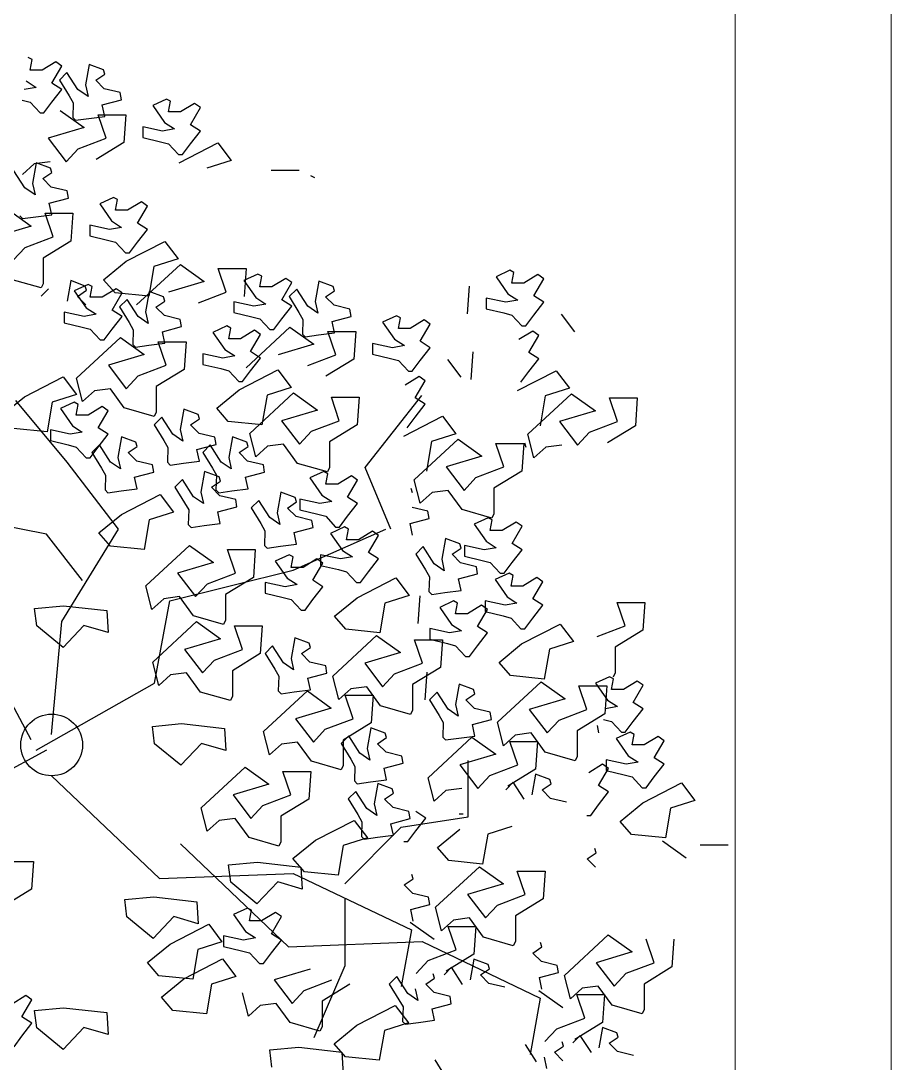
# Model space of a CAD drawing. Header units: metres. Extents: x -1655 to 449, y 40 to 361.
# Drawn here: x 70.083 to 70.739, y 59.564 to 60.35 of the extents above; entities that cross this region are included whole.
import ezdxf

# ---------------------------------------------------------------- set-up
doc = ezdxf.new("R2010")
doc.units = ezdxf.units.M
doc.header["$MEASUREMENT"] = 0
doc.layers.add('Layer5', color=31, linetype='Continuous', lineweight=9)
doc.layers.add('paisajismo', color=7, linetype='Continuous')

# ---------------------------------------------------------------- blocks, each defined once
blk = doc.blocks.new('A$C78ED2221')
at = {"layer": 'paisajismo', "color": 86}
for p, q in [((1.3266, 2.6002), (1.3185, 2.6046)), ((1.3225, 2.5788), (1.3266, 2.6002)), ((1.3748, 2.596), (1.3467, 2.5788)), ((1.3667, 2.5529), (1.3868, 2.5874)), ((1.3868, 2.5874), (1.3748, 2.596)), ((1.4416, 2.5906), (1.4343, 2.5492)), ((1.4706, 2.5798), (1.4416, 2.5906)), ((1.3467, 2.5788), (1.3225, 2.5788)), ((1.397, 2.5744), (1.3818, 2.5592)), ((1.4192, 2.5399), (1.397, 2.5744)), ((1.4552, 2.5588), (1.4732, 2.5711)), ((1.4732, 2.5711), (1.4706, 2.5798)), ((1.3346, 2.5443), (1.3104, 2.54)), ((1.3145, 2.5573), (1.3346, 2.5443)), ((1.3868, 2.54), (1.3667, 2.5529)), ((1.3818, 2.5592), (1.4013, 2.5275)), ((1.4343, 2.5492), (1.4394, 2.5259)), ((1.4723, 2.5417), (1.4552, 2.5588)), ((1.3667, 2.5142), (1.3868, 2.54)), ((1.4013, 2.5275), (1.4095, 2.5131)), ((1.4394, 2.5259), (1.4192, 2.5399)), ((1.5043, 2.534), (1.4723, 2.5417)), ((1.5067, 2.5194), (1.5043, 2.534)), ((1.3065, 2.5185), (1.3225, 2.5142)), ((1.3225, 2.5142), (1.3426, 2.4927)), ((1.3506, 2.4927), (1.3667, 2.5142)), ((1.4095, 2.5131), (1.4085, 2.4837)), ((1.4682, 2.5093), (1.5067, 2.5194)), ((1.4732, 2.4859), (1.4682, 2.5093)), ((1.598, 2.5207), (1.5699, 2.5078)), ((1.5699, 2.5078), (1.5939, 2.4734)), ((1.606, 2.5164), (1.598, 2.5207)), ((1.602, 2.495), (1.606, 2.5164)), ((1.6542, 2.5121), (1.6261, 2.495)), ((1.6461, 2.4691), (1.6662, 2.5036)), ((1.6662, 2.5036), (1.6542, 2.5121)), ((1.3426, 2.4927), (1.3506, 2.4927)), ((1.3834, 2.4976), (1.4315, 2.4631)), ((1.4085, 2.4837), (1.4142, 2.478)), ((1.4142, 2.478), (1.4408, 2.4819)), ((1.4408, 2.4819), (1.4732, 2.4859)), ((1.4596, 2.489), (1.5159, 2.489)), ((1.4758, 2.4416), (1.4596, 2.489)), ((1.5159, 2.489), (1.5119, 2.433)), ((1.6261, 2.495), (1.602, 2.495)), ((1.4315, 2.4631), (1.3592, 2.4416)), ((1.5899, 2.4561), (1.5498, 2.4648)), ((1.5498, 2.4648), (1.5498, 2.4433)), ((1.614, 2.4605), (1.5899, 2.4561)), ((1.5939, 2.4734), (1.614, 2.4605)), ((1.6662, 2.4561), (1.6461, 2.4691)), ((1.5498, 2.4433), (1.5859, 2.4347)), ((1.6461, 2.4304), (1.6662, 2.4561)), ((1.5119, 2.433), (1.4557, 2.3986)), ((1.5859, 2.4347), (1.602, 2.4304)), ((1.602, 2.4304), (1.6221, 2.4088)), ((1.6234, 2.3921), (1.7013, 2.4323)), ((1.6301, 2.4088), (1.6461, 2.4304)), ((1.7013, 2.4323), (1.7281, 2.3969)), ((1.6221, 2.4088), (1.6301, 2.4088)), ((1.7281, 2.3969), (1.6793, 2.3814)), ((1.3123, 2.3415), (1.2901, 2.376)), ((1.3347, 2.3921), (1.3274, 2.3508)), ((1.3637, 2.3814), (1.3347, 2.3921)), ((1.3663, 2.3727), (1.3637, 2.3814)), ((1.809, 2.3772), (1.8652, 2.3772)), ((1.3483, 2.3604), (1.3663, 2.3727)), ((1.3654, 2.3433), (1.3483, 2.3604)), ((1.8969, 2.3619), (1.8889, 2.3662)), ((1.3325, 2.3274), (1.3123, 2.3415)), ((1.3274, 2.3508), (1.3325, 2.3274)), ((1.3974, 2.3356), (1.3654, 2.3433)), ((1.3998, 2.321), (1.3974, 2.3356)), ((1.3612, 2.3108), (1.3998, 2.321)), ((1.4911, 2.3223), (1.463, 2.3094)), ((1.4991, 2.318), (1.4911, 2.3223)), ((1.4951, 2.2965), (1.4991, 2.318)), ((1.5473, 2.3137), (1.5192, 2.2965)), ((1.5593, 2.3051), (1.5473, 2.3137)), ((1.2765, 2.2991), (1.3246, 2.2647)), ((1.3663, 2.2875), (1.3612, 2.3108)), ((1.463, 2.3094), (1.487, 2.275)), ((1.5192, 2.2965), (1.4951, 2.2965)), ((1.5392, 2.2706), (1.5593, 2.3051)), ((1.3016, 2.2852), (1.3073, 2.2796)), ((1.3073, 2.2796), (1.3339, 2.2835)), ((1.3339, 2.2835), (1.3663, 2.2875)), ((1.3689, 2.2431), (1.3527, 2.2905)), ((1.3527, 2.2905), (1.409, 2.2905)), ((1.409, 2.2905), (1.405, 2.2345)), ((1.487, 2.275), (1.5071, 2.262)), ((1.5593, 2.2577), (1.5392, 2.2706)), ((1.3246, 2.2647), (1.2523, 2.2431)), ((1.4429, 2.2664), (1.4429, 2.2449)), ((1.483, 2.2577), (1.4429, 2.2664)), ((1.5071, 2.262), (1.483, 2.2577)), ((1.5392, 2.2319), (1.5593, 2.2577)), ((1.405, 2.2345), (1.3488, 2.2002)), ((1.4429, 2.2449), (1.479, 2.2363)), ((1.479, 2.2363), (1.4951, 2.2319)), ((1.4951, 2.2319), (1.5152, 2.2104)), ((1.5165, 2.1936), (1.5944, 2.2338)), ((1.5232, 2.2104), (1.5392, 2.2319)), ((1.5944, 2.2338), (1.6212, 2.1984)), ((1.5152, 2.2104), (1.5232, 2.2104)), ((1.4709, 2.1566), (1.5165, 2.1936)), ((1.5374, 2.1056), (1.6258, 2.1874)), ((1.6212, 2.1984), (1.5724, 2.1829)), ((1.6258, 2.1874), (1.6739, 2.1529)), ((1.5724, 2.1829), (1.5621, 2.123)), ((1.7182, 2.1314), (1.7021, 2.1788)), ((1.7021, 2.1788), (1.7583, 2.1788)), ((1.782, 2.1678), (1.7538, 2.1548)), ((1.7583, 2.1788), (1.7543, 2.1228)), ((1.79, 2.1634), (1.782, 2.1678)), ((2.2905, 2.1755), (2.2624, 2.1626)), ((2.2985, 2.1712), (2.2905, 2.1755)), ((2.2945, 2.1497), (2.2985, 2.1712)), ((2.3468, 2.1669), (2.3186, 2.1497)), ((2.3587, 2.1583), (2.3468, 2.1669)), ((1.4046, 2.1546), (1.3973, 2.1133)), ((1.4336, 2.1438), (1.4046, 2.1546)), ((1.4398, 2.147), (1.4116, 2.1341)), ((1.4362, 2.1351), (1.4336, 2.1438)), ((1.4478, 2.1427), (1.4398, 2.147)), ((1.494, 2.1299), (1.4709, 2.1566)), ((1.6739, 2.1529), (1.6017, 2.1314)), ((1.7538, 2.1548), (1.7779, 2.1205)), ((1.7859, 2.142), (1.79, 2.1634)), ((1.8382, 2.1592), (1.8101, 2.142)), ((1.8301, 2.1161), (1.8502, 2.1506)), ((1.8502, 2.1506), (1.8382, 2.1592)), ((1.905, 2.1538), (1.8977, 2.1124)), ((1.9341, 2.143), (1.905, 2.1538)), ((2.2084, 2.1438), (2.2044, 2.0878)), ((2.2624, 2.1626), (2.2865, 2.1282)), ((2.3186, 2.1497), (2.2945, 2.1497)), ((2.3386, 2.1239), (2.3587, 2.1583)), ((1.4116, 2.1341), (1.4357, 2.0997)), ((1.4182, 2.1228), (1.4362, 2.1351)), ((1.4353, 2.1057), (1.4182, 2.1228)), ((1.4437, 2.1213), (1.4478, 2.1427)), ((1.4879, 2.0954), (1.508, 2.1299)), ((1.5621, 2.123), (1.494, 2.1299)), ((1.508, 2.1299), (1.496, 2.1384)), ((1.5628, 2.133), (1.5555, 2.0917)), ((1.5919, 2.1223), (1.5628, 2.133)), ((1.662, 2.1099), (1.7182, 2.1314)), ((1.8101, 2.142), (1.7859, 2.142)), ((1.8604, 2.1376), (1.8452, 2.1224)), ((1.8827, 2.1031), (1.8604, 2.1376)), ((1.9186, 2.122), (1.9367, 2.1343)), ((1.9367, 2.1343), (1.9341, 2.143)), ((2.2865, 2.1282), (2.3066, 2.1153)), ((2.3587, 2.1109), (2.3386, 2.1239)), ((1.4679, 2.1213), (1.4437, 2.1213)), ((1.5182, 2.1169), (1.503, 2.1016)), ((1.5405, 2.0823), (1.5182, 2.1169)), ((1.5764, 2.1013), (1.5945, 2.1135)), ((1.5945, 2.1135), (1.5919, 2.1223)), ((1.7738, 2.1032), (1.7337, 2.1119)), ((1.7337, 2.1119), (1.7337, 2.0903)), ((1.798, 2.1075), (1.7738, 2.1032)), ((1.7779, 2.1205), (1.798, 2.1075)), ((1.8502, 2.1032), (1.8301, 2.1161)), ((1.8301, 2.0774), (1.8502, 2.1032)), ((1.8452, 2.1224), (1.8647, 2.0907)), ((1.9028, 2.0891), (1.8827, 2.1031)), ((1.8977, 2.1124), (1.9028, 2.0891)), ((1.9357, 2.1049), (1.9186, 2.122)), ((1.9678, 2.0972), (1.9357, 2.1049)), ((2.2423, 2.1196), (2.2423, 2.0981)), ((2.2824, 2.1109), (2.2423, 2.1196)), ((2.3066, 2.1153), (2.2824, 2.1109)), ((2.3386, 2.0851), (2.3587, 2.1109)), ((1.4316, 2.0824), (1.3915, 2.0911)), ((1.3915, 2.0911), (1.3915, 2.0696)), ((1.4558, 2.0868), (1.4316, 2.0824)), ((1.4357, 2.0997), (1.4558, 2.0868)), ((1.508, 2.0824), (1.4879, 2.0954)), ((1.4879, 2.0567), (1.508, 2.0824)), ((1.503, 2.1016), (1.5225, 2.07)), ((1.5606, 2.0683), (1.5405, 2.0823)), ((1.5555, 2.0917), (1.5606, 2.0683)), ((1.5935, 2.0842), (1.5764, 2.1013)), ((1.6256, 2.0764), (1.5935, 2.0842)), ((1.7337, 2.0903), (1.7699, 2.0817)), ((1.7699, 2.0817), (1.7859, 2.0774)), ((1.8647, 2.0907), (1.873, 2.0763)), ((1.9316, 2.0725), (1.9702, 2.0826)), ((1.9702, 2.0826), (1.9678, 2.0972)), ((2.0614, 2.0839), (2.0333, 2.071)), ((2.0694, 2.0796), (2.0614, 2.0839)), ((2.2423, 2.0981), (2.2784, 2.0895)), ((2.2784, 2.0895), (2.2945, 2.0851)), ((2.2945, 2.0851), (2.3146, 2.0636)), ((2.3226, 2.0636), (2.3386, 2.0851)), ((2.3938, 2.087), (2.4206, 2.0516)), ((1.5894, 2.0517), (1.628, 2.0619)), ((1.628, 2.0619), (1.6256, 2.0764)), ((1.7192, 2.0632), (1.6911, 2.0503)), ((1.7272, 2.0589), (1.7192, 2.0632)), ((1.7584, 1.979), (1.8468, 2.0608)), ((1.7859, 2.0774), (1.806, 2.0559)), ((1.814, 2.0559), (1.8301, 2.0774)), ((1.8468, 2.0608), (1.8949, 2.0263)), ((1.873, 2.0763), (1.872, 2.0469)), ((1.9366, 2.0491), (1.9316, 2.0725)), ((2.0333, 2.071), (2.0574, 2.0366)), ((2.0654, 2.0581), (2.0694, 2.0796)), ((2.1177, 2.0753), (2.0895, 2.0581)), ((2.1096, 2.0323), (2.1296, 2.0667)), ((2.1296, 2.0667), (2.1177, 2.0753)), ((2.3146, 2.0636), (2.3226, 2.0636)), ((1.5944, 2.0284), (1.5894, 2.0517)), ((1.6911, 2.0503), (1.7152, 2.0159)), ((1.7232, 2.0374), (1.7272, 2.0589)), ((1.7755, 2.0546), (1.7473, 2.0374)), ((1.7674, 2.0115), (1.7874, 2.046)), ((1.7874, 2.046), (1.7755, 2.0546)), ((1.806, 2.0559), (1.814, 2.0559)), ((1.872, 2.0469), (1.8776, 2.0412)), ((1.8776, 2.0412), (1.9042, 2.0451)), ((1.9042, 2.0451), (1.9366, 2.0491)), ((1.9231, 2.0522), (1.9793, 2.0522)), ((1.9392, 2.0048), (1.9231, 2.0522)), ((1.9793, 2.0522), (1.9753, 1.9962)), ((2.0895, 2.0581), (2.0654, 2.0581)), ((2.3364, 2.0529), (2.3083, 2.0357)), ((2.3283, 2.0098), (2.3484, 2.0443)), ((2.3484, 2.0443), (2.3364, 2.0529)), ((1.562, 2.0244), (1.5944, 2.0284)), ((1.5809, 2.0314), (1.6371, 2.0314)), ((1.597, 1.984), (1.5809, 2.0314)), ((1.6371, 2.0314), (1.6331, 1.9754)), ((1.7473, 2.0374), (1.7232, 2.0374)), ((1.8949, 2.0263), (1.8227, 2.0048)), ((2.0533, 2.0193), (2.0132, 2.028)), ((2.0132, 2.028), (2.0132, 2.0065)), ((2.0775, 2.0237), (2.0533, 2.0193)), ((2.0574, 2.0366), (2.0775, 2.0237)), ((2.1296, 2.0193), (2.1096, 2.0323)), ((2.1096, 1.9935), (2.1296, 2.0193)), ((1.7111, 1.9986), (1.671, 2.0073)), ((1.671, 2.0073), (1.671, 1.9858)), ((1.7353, 2.0029), (1.7111, 1.9986)), ((1.7152, 2.0159), (1.7353, 2.0029)), ((1.7874, 1.9986), (1.7674, 2.0115)), ((1.7674, 1.9728), (1.7874, 1.9986)), ((1.883, 1.9833), (1.9392, 2.0048)), ((2.0132, 2.0065), (2.0493, 1.9979)), ((2.0493, 1.9979), (2.0654, 1.9935)), ((2.2155, 2.0112), (2.2116, 1.9552)), ((2.3484, 1.9969), (2.3283, 2.0098)), ((2.3283, 1.9711), (2.3484, 1.9969)), ((1.5408, 1.9626), (1.597, 1.984)), ((1.671, 1.9858), (1.7071, 1.9772)), ((1.7071, 1.9772), (1.7232, 1.9728)), ((1.9753, 1.9962), (1.9191, 1.9618)), ((2.0654, 1.9935), (2.0855, 1.972)), ((2.0935, 1.972), (2.1096, 1.9935)), ((2.1647, 1.9954), (2.1915, 1.96)), ((1.3115, 1.9205), (1.3894, 1.9607)), ((1.6331, 1.9754), (1.5769, 1.9411)), ((1.7232, 1.9728), (1.7433, 1.9513)), ((1.7446, 1.9345), (1.8225, 1.9747)), ((1.7513, 1.9513), (1.7674, 1.9728)), ((1.8225, 1.9747), (1.8494, 1.9393)), ((2.1073, 1.9613), (2.0792, 1.9441)), ((2.0855, 1.972), (2.0935, 1.972)), ((2.1193, 1.9527), (2.1073, 1.9613)), ((2.3056, 1.9328), (2.3835, 1.973)), ((2.3122, 1.9496), (2.3283, 1.9711)), ((2.3835, 1.973), (2.4103, 1.9376)), ((1.5769, 1.9411), (1.5769, 1.8894)), ((1.6991, 1.8975), (1.7446, 1.9345)), ((1.7433, 1.9513), (1.7513, 1.9513)), ((1.8494, 1.9393), (1.8005, 1.9238)), ((2.0992, 1.9183), (2.1193, 1.9527)), ((1.2659, 1.8835), (1.3115, 1.9205)), ((1.3972, 1.7885), (1.2935, 1.9129)), ((1.7655, 1.8465), (1.8539, 1.9283)), ((1.8539, 1.9283), (1.9021, 1.8938)), ((1.9302, 1.9197), (1.9864, 1.9197)), ((1.9463, 1.8722), (1.9302, 1.9197)), ((1.9864, 1.9197), (1.9825, 1.8637)), ((1.9987, 1.7781), (2.1127, 1.9232)), ((2.1193, 1.9053), (2.0992, 1.9183)), ((2.4149, 1.9266), (2.463, 1.8921)), ((2.4911, 1.918), (2.5473, 1.918)), ((2.5072, 1.8706), (2.4911, 1.918)), ((2.5473, 1.918), (2.5434, 1.862)), ((1.3674, 1.9099), (1.3571, 1.8499)), ((1.3837, 1.8966), (1.4078, 1.8622)), ((1.4158, 1.8837), (1.4198, 1.9051)), ((1.4681, 1.9009), (1.4399, 1.8837)), ((1.4599, 1.8578), (1.48, 1.8923)), ((1.48, 1.8923), (1.4681, 1.9009)), ((1.5728, 1.8808), (1.5126, 1.898)), ((1.6327, 1.8955), (1.6254, 1.8542)), ((1.6617, 1.8847), (1.6327, 1.8955)), ((1.9021, 1.8938), (1.8298, 1.8722)), ((2.0992, 1.8795), (2.1193, 1.9053)), ((2.463, 1.8921), (2.3907, 1.8706)), ((1.4399, 1.8837), (1.4158, 1.8837)), ((1.5769, 1.8894), (1.5728, 1.8808)), ((1.5881, 1.8793), (1.5729, 1.8641)), ((1.6103, 1.8448), (1.5881, 1.8793)), ((1.6463, 1.8637), (1.6643, 1.876)), ((1.6643, 1.876), (1.6617, 1.8847)), ((1.8298, 1.8722), (1.8659, 1.8249)), ((1.8901, 1.8508), (1.9463, 1.8722)), ((2.0765, 1.8412), (2.1544, 1.8814)), ((2.0831, 1.858), (2.0992, 1.8795)), ((2.1544, 1.8814), (2.1812, 1.846)), ((2.451, 1.8491), (2.5072, 1.8706)), ((1.3571, 1.8499), (1.289, 1.8568)), ((1.4037, 1.8449), (1.3636, 1.8536)), ((1.3636, 1.8536), (1.3636, 1.832)), ((1.4078, 1.8622), (1.4279, 1.8492)), ((1.48, 1.8449), (1.4599, 1.8578)), ((1.5729, 1.8641), (1.5924, 1.8324)), ((1.6254, 1.8542), (1.6305, 1.8308)), ((1.6634, 1.8466), (1.6463, 1.8637)), ((1.8659, 1.8249), (1.8901, 1.8508)), ((1.9825, 1.8637), (1.9262, 1.8293)), ((2.5434, 1.862), (2.4871, 1.8276)), ((1.3636, 1.832), (1.3997, 1.8235)), ((1.4279, 1.8492), (1.4037, 1.8449)), ((1.4599, 1.8191), (1.48, 1.8449)), ((1.5069, 1.8396), (1.4997, 1.7983)), ((1.536, 1.8289), (1.5069, 1.8396)), ((1.5386, 1.8201), (1.536, 1.8289)), ((1.5924, 1.8324), (1.6006, 1.818)), ((1.6305, 1.8308), (1.6103, 1.8448)), ((1.7305, 1.8396), (1.7232, 1.7983)), ((1.7776, 1.7991), (1.7655, 1.8465)), ((1.9262, 1.8293), (1.9262, 1.7776)), ((2.1858, 1.835), (2.2339, 1.8005)), ((2.4269, 1.8232), (2.451, 1.8491)), ((1.3997, 1.8235), (1.4158, 1.8191)), ((1.4158, 1.8191), (1.4359, 1.7976)), ((1.4439, 1.7976), (1.4599, 1.8191)), ((1.4624, 1.8234), (1.4471, 1.8082)), ((1.4471, 1.8082), (1.4666, 1.7766)), ((1.4846, 1.7889), (1.4624, 1.8234)), ((1.5206, 1.8078), (1.5386, 1.8201)), ((1.5376, 1.7907), (1.5206, 1.8078)), ((1.6006, 1.818), (1.5996, 1.7886)), ((1.6592, 1.8142), (1.6978, 1.8243)), ((1.6643, 1.7908), (1.6592, 1.8142)), ((1.6707, 1.8082), (1.6902, 1.7766)), ((1.7081, 1.7889), (1.6859, 1.8234)), ((1.7612, 1.7907), (1.7441, 1.8078)), ((1.8017, 1.8207), (1.7776, 1.7991)), ((1.8338, 1.8249), (1.8017, 1.8207)), ((1.862, 1.7862), (1.8338, 1.8249)), ((2.2782, 1.779), (2.262, 1.8264)), ((2.262, 1.8264), (2.3183, 1.8264)), ((2.3183, 1.8264), (2.3143, 1.7704)), ((1.5009, 1.6538), (1.3972, 1.7885)), ((1.4359, 1.7976), (1.4439, 1.7976)), ((1.5047, 1.7749), (1.4846, 1.7889)), ((1.4997, 1.7983), (1.5047, 1.7749)), ((1.5697, 1.783), (1.5376, 1.7907)), ((1.5996, 1.7886), (1.6053, 1.7829)), ((1.6053, 1.7829), (1.6319, 1.7868)), ((1.6319, 1.7868), (1.6643, 1.7908)), ((1.7283, 1.7749), (1.7081, 1.7889)), ((1.7232, 1.7983), (1.7283, 1.7749)), ((1.7932, 1.783), (1.7612, 1.7907)), ((2.2339, 1.8005), (2.1616, 1.779)), ((1.4666, 1.7766), (1.4749, 1.7621)), ((1.5721, 1.7685), (1.5697, 1.783)), ((1.6746, 1.7697), (1.6673, 1.7284)), ((1.7037, 1.759), (1.6746, 1.7697)), ((1.6902, 1.7766), (1.6984, 1.7621)), ((1.7571, 1.7583), (1.7956, 1.7685)), ((1.7956, 1.7685), (1.7932, 1.783)), ((1.9222, 1.769), (1.862, 1.7862)), ((1.9149, 1.7698), (1.8867, 1.7568)), ((1.9229, 1.7654), (1.9149, 1.7698)), ((1.9188, 1.744), (1.9229, 1.7654)), ((1.9262, 1.7776), (1.9222, 1.769)), ((2.0505, 1.6538), (1.9987, 1.7781)), ((2.2219, 1.7575), (2.2782, 1.779)), ((2.3143, 1.7704), (2.2581, 1.736)), ((1.4749, 1.7621), (1.4739, 1.7327)), ((1.5385, 1.7349), (1.5335, 1.7583)), ((1.63, 1.7535), (1.6148, 1.7383)), ((1.6522, 1.719), (1.63, 1.7535)), ((1.6882, 1.738), (1.7063, 1.7502)), ((1.6984, 1.7621), (1.6974, 1.7327)), ((1.7063, 1.7502), (1.7037, 1.759)), ((1.7621, 1.7349), (1.7571, 1.7583)), ((1.8867, 1.7568), (1.9108, 1.7224)), ((1.9711, 1.7612), (1.943, 1.744)), ((1.963, 1.7181), (1.9831, 1.7526)), ((1.9831, 1.7526), (1.9711, 1.7612)), ((2.1978, 1.7317), (2.2219, 1.7575)), ((1.4739, 1.7327), (1.4795, 1.727)), ((1.4795, 1.727), (1.5061, 1.7309)), ((1.5061, 1.7309), (1.5385, 1.7349)), ((1.6148, 1.7383), (1.6343, 1.7067)), ((1.6673, 1.7284), (1.6724, 1.705)), ((1.7053, 1.7209), (1.6882, 1.738)), ((1.6974, 1.7327), (1.7031, 1.727)), ((1.7031, 1.727), (1.7297, 1.7309)), ((1.7297, 1.7309), (1.7621, 1.7349)), ((1.8283, 1.7278), (1.821, 1.6865)), ((1.8574, 1.7171), (1.8283, 1.7278)), ((1.943, 1.744), (1.9188, 1.744)), ((2.2581, 1.736), (2.2581, 1.6843)), ((1.5071, 1.683), (1.585, 1.7232)), ((1.585, 1.7232), (1.6118, 1.6878)), ((1.6343, 1.7067), (1.6426, 1.6923)), ((1.7373, 1.7131), (1.7053, 1.7209)), ((1.7397, 1.6986), (1.7373, 1.7131)), ((1.7837, 1.7116), (1.7685, 1.6964)), ((1.806, 1.6771), (1.7837, 1.7116)), ((1.8419, 1.696), (1.86, 1.7083)), ((1.9067, 1.7052), (1.8666, 1.7139)), ((1.8666, 1.7139), (1.8666, 1.6923)), ((1.9309, 1.7095), (1.9067, 1.7052)), ((1.9108, 1.7224), (1.9309, 1.7095)), ((1.9831, 1.7052), (1.963, 1.7181)), ((1.963, 1.6794), (1.9831, 1.7052)), ((1.4615, 1.646), (1.5071, 1.683)), ((1.6118, 1.6878), (1.563, 1.6723)), ((1.6426, 1.6923), (1.6415, 1.6628)), ((1.7012, 1.6884), (1.7397, 1.6986)), ((1.7062, 1.6651), (1.7012, 1.6884)), ((1.7685, 1.6964), (1.788, 1.6648)), ((1.821, 1.6865), (1.8261, 1.6631)), ((1.859, 1.679), (1.8419, 1.696)), ((1.8666, 1.6923), (1.9028, 1.6837)), ((1.9028, 1.6837), (1.9188, 1.6794)), ((2.254, 1.6757), (2.1938, 1.6929)), ((2.2581, 1.6843), (2.254, 1.6757)), ((1.3557, 1.6434), (1.2002, 1.6745)), ((1.563, 1.6723), (1.5527, 1.6124)), ((1.6415, 1.6628), (1.6472, 1.6572)), ((1.6472, 1.6572), (1.6738, 1.661)), ((1.6738, 1.661), (1.7062, 1.6651)), ((1.788, 1.6648), (1.7963, 1.6504)), ((1.8261, 1.6631), (1.806, 1.6771)), ((1.8911, 1.6712), (1.859, 1.679)), ((1.8935, 1.6567), (1.8911, 1.6712)), ((1.9188, 1.6794), (1.9389, 1.6578)), ((1.9469, 1.6578), (1.963, 1.6794)), ((2.2467, 1.6765), (2.2186, 1.6635)), ((2.2186, 1.6635), (2.2426, 1.6292)), ((2.2547, 1.6721), (2.2467, 1.6765)), ((2.2506, 1.6507), (2.2547, 1.6721)), ((2.3029, 1.6679), (2.2748, 1.6507)), ((2.3149, 1.6593), (2.3029, 1.6679)), ((1.4283, 1.5501), (1.3557, 1.6434)), ((1.3869, 1.4672), (1.5009, 1.6538)), ((1.4846, 1.6193), (1.4615, 1.646)), ((1.7963, 1.6504), (1.7952, 1.6209)), ((1.8549, 1.6465), (1.8935, 1.6567)), ((1.8599, 1.6231), (1.8549, 1.6465)), ((1.9568, 1.658), (1.9287, 1.645)), ((1.9287, 1.645), (1.9527, 1.6107)), ((1.9389, 1.6578), (1.9469, 1.6578)), ((1.9648, 1.6536), (1.9568, 1.658)), ((1.9607, 1.6322), (1.9648, 1.6536)), ((2.013, 1.6494), (1.9849, 1.6322)), ((2.0049, 1.6063), (2.025, 1.6408)), ((2.025, 1.6408), (2.013, 1.6494)), ((2.2748, 1.6507), (2.2506, 1.6507)), ((2.2948, 1.6248), (2.3149, 1.6593)), ((1.5527, 1.6124), (1.4846, 1.6193)), ((1.7952, 1.6209), (1.8009, 1.6152)), ((1.8009, 1.6152), (1.8275, 1.6191)), ((1.8275, 1.6191), (1.8599, 1.6231)), ((1.9849, 1.6322), (1.9607, 1.6322)), ((2.1156, 1.6183), (2.1003, 1.6031)), ((2.1378, 1.5838), (2.1156, 1.6183)), ((2.1602, 1.6345), (2.1529, 1.5932)), ((2.1892, 1.6238), (2.1602, 1.6345)), ((2.1918, 1.615), (2.1892, 1.6238)), ((2.1985, 1.6206), (2.1985, 1.599)), ((2.2386, 1.6119), (2.1985, 1.6206)), ((2.2426, 1.6292), (2.2627, 1.6162)), ((2.3149, 1.6119), (2.2948, 1.6248)), ((1.7206, 1.6122), (1.7768, 1.6122)), ((1.7367, 1.5648), (1.7206, 1.6122)), ((1.7768, 1.6122), (1.7729, 1.5562)), ((1.845, 1.6021), (1.8169, 1.5891)), ((1.853, 1.5977), (1.845, 1.6021)), ((1.849, 1.5763), (1.853, 1.5977)), ((1.9487, 1.5934), (1.9086, 1.6021)), ((1.9086, 1.6021), (1.9086, 1.5805)), ((1.9728, 1.5977), (1.9487, 1.5934)), ((1.9527, 1.6107), (1.9728, 1.5977)), ((2.025, 1.5934), (2.0049, 1.6063)), ((2.1003, 1.6031), (2.1198, 1.5715)), ((2.1738, 1.6028), (2.1918, 1.615)), ((2.1908, 1.5857), (2.1738, 1.6028)), ((2.1985, 1.599), (2.2346, 1.5904)), ((2.2627, 1.6162), (2.2386, 1.6119)), ((2.2948, 1.5861), (2.3149, 1.6119)), ((1.8169, 1.5891), (1.8409, 1.5548)), ((1.8731, 1.5763), (1.849, 1.5763)), ((1.9012, 1.5935), (1.8731, 1.5763)), ((1.8931, 1.5504), (1.9132, 1.5849)), ((1.9132, 1.5849), (1.9012, 1.5935)), ((1.9086, 1.5805), (1.9447, 1.5719)), ((2.0049, 1.5676), (2.025, 1.5934)), ((2.1579, 1.5698), (2.1378, 1.5838)), ((2.1529, 1.5932), (2.1579, 1.5698)), ((2.2229, 1.5779), (2.1908, 1.5857)), ((2.2253, 1.5634), (2.2229, 1.5779)), ((2.2346, 1.5904), (2.2506, 1.5861)), ((2.2506, 1.5861), (2.2707, 1.5646)), ((2.2788, 1.5646), (2.2948, 1.5861)), ((1.6805, 1.5434), (1.7367, 1.5648)), ((1.7729, 1.5562), (1.7166, 1.5219)), ((1.9447, 1.5719), (1.9607, 1.5676)), ((1.9607, 1.5676), (1.9808, 1.5461)), ((1.9822, 1.5153), (2.0601, 1.5555)), ((1.9889, 1.5461), (2.0049, 1.5676)), ((2.0601, 1.5555), (2.0869, 1.5201)), ((2.1198, 1.5715), (2.1281, 1.5571)), ((2.1281, 1.5571), (2.1271, 1.5276)), ((2.1867, 1.5532), (2.2253, 1.5634)), ((2.2886, 1.5647), (2.2605, 1.5518)), ((2.2707, 1.5646), (2.2788, 1.5646)), ((2.2966, 1.5604), (2.2886, 1.5647)), ((2.2926, 1.5389), (2.2966, 1.5604)), ((2.3448, 1.5561), (2.3167, 1.5389)), ((2.3568, 1.5475), (2.3448, 1.5561)), ((1.8369, 1.5375), (1.7968, 1.5462)), ((1.7968, 1.5462), (1.7968, 1.5246)), ((1.861, 1.5418), (1.8369, 1.5375)), ((1.8409, 1.5548), (1.861, 1.5418)), ((1.9132, 1.5375), (1.8931, 1.5504)), ((1.8931, 1.5117), (1.9132, 1.5375)), ((1.9808, 1.5461), (1.9889, 1.5461)), ((2.1918, 1.5299), (2.1867, 1.5532)), ((2.2605, 1.5518), (2.2845, 1.5174)), ((2.3167, 1.5389), (2.2926, 1.5389)), ((2.3367, 1.513), (2.3568, 1.5475)), ((1.7166, 1.5219), (1.7166, 1.4702)), ((1.7968, 1.5246), (1.8329, 1.516)), ((1.8329, 1.516), (1.849, 1.5117)), ((1.9366, 1.4783), (1.9822, 1.5153)), ((2.0869, 1.5201), (2.0381, 1.5046)), ((2.1087, 1.519), (2.1047, 1.463)), ((2.1271, 1.5276), (2.1327, 1.522)), ((2.1327, 1.522), (2.1593, 1.5258)), ((2.1593, 1.5258), (2.1918, 1.5299)), ((2.2845, 1.5174), (2.3046, 1.5044)), ((1.849, 1.5117), (1.869, 1.4902)), ((1.8771, 1.4902), (1.8931, 1.5117)), ((2.0381, 1.5046), (2.0278, 1.4447)), ((2.1768, 1.5088), (2.1487, 1.4959)), ((2.1487, 1.4959), (2.1728, 1.4615)), ((2.1848, 1.5045), (2.1768, 1.5088)), ((2.1808, 1.483), (2.1848, 1.5045)), ((2.233, 1.5002), (2.2049, 1.483)), ((2.245, 1.4916), (2.233, 1.5002)), ((2.2404, 1.5088), (2.2404, 1.4873)), ((2.2805, 1.5001), (2.2404, 1.5088)), ((2.3046, 1.5044), (2.2805, 1.5001)), ((2.3568, 1.5001), (2.3367, 1.513)), ((2.3367, 1.4743), (2.3568, 1.5001)), ((2.5064, 1.5058), (2.5626, 1.5058)), ((2.5225, 1.4584), (2.5064, 1.5058)), ((2.5626, 1.5058), (2.5587, 1.4498)), ((1.7126, 1.4616), (1.6524, 1.4788)), ((1.869, 1.4902), (1.8771, 1.4902)), ((1.9597, 1.4516), (1.9366, 1.4783)), ((2.2049, 1.483), (2.1808, 1.483)), ((2.2249, 1.4571), (2.245, 1.4916)), ((2.2404, 1.4873), (2.2765, 1.4787)), ((2.2765, 1.4787), (2.2926, 1.4743)), ((2.2926, 1.4743), (2.3127, 1.4528)), ((2.3207, 1.4528), (2.3367, 1.4743)), ((1.3661, 1.2392), (1.3869, 1.4672)), ((1.5699, 1.3853), (1.6583, 1.4671)), ((1.6583, 1.4671), (1.7064, 1.4327)), ((1.7166, 1.4702), (1.7126, 1.4616)), ((1.7346, 1.4585), (1.7908, 1.4585)), ((1.7507, 1.4111), (1.7346, 1.4585)), ((1.7908, 1.4585), (1.7868, 1.4025)), ((2.1286, 1.4529), (2.1286, 1.4314)), ((2.1687, 1.4442), (2.1286, 1.4529)), ((2.1728, 1.4615), (2.1929, 1.4485)), ((2.245, 1.4442), (2.2249, 1.4571)), ((2.3127, 1.4528), (2.3207, 1.4528)), ((2.314, 1.422), (2.3919, 1.4622)), ((2.3919, 1.4622), (2.4187, 1.4268)), ((2.4663, 1.437), (2.5225, 1.4584)), ((1.7064, 1.4327), (1.6342, 1.4111)), ((2.0216, 1.4392), (2.0698, 1.4047)), ((2.0979, 1.4306), (2.1541, 1.4306)), ((2.114, 1.3832), (2.0979, 1.4306)), ((2.1286, 1.4314), (2.1647, 1.4228)), ((2.1541, 1.4306), (2.1501, 1.3746)), ((2.1929, 1.4485), (2.1687, 1.4442)), ((2.2249, 1.4184), (2.245, 1.4442)), ((2.5587, 1.4498), (2.5024, 1.4154)), ((1.6342, 1.4111), (1.6703, 1.3638)), ((1.6945, 1.3897), (1.7507, 1.4111)), ((1.8117, 1.4182), (1.7965, 1.403)), ((1.8339, 1.3837), (1.8117, 1.4182)), ((2.1647, 1.4228), (2.1808, 1.4184)), ((2.1808, 1.4184), (2.2009, 1.3969)), ((2.2089, 1.3969), (2.2249, 1.4184)), ((2.2684, 1.385), (2.314, 1.422)), ((2.3699, 1.4114), (2.3596, 1.3514)), ((2.4187, 1.4268), (2.3699, 1.4114)), ((2.5024, 1.4154), (2.5024, 1.3638)), ((1.6703, 1.3638), (1.6945, 1.3897)), ((1.7868, 1.4025), (1.7306, 1.3682)), ((1.7965, 1.403), (1.8159, 1.3713)), ((2.0698, 1.4047), (1.9975, 1.3832)), ((2.2009, 1.3969), (2.2089, 1.3969)), ((1.3246, 1.2289), (1.2417, 1.3843)), ((1.582, 1.338), (1.5699, 1.3853)), ((1.7306, 1.3682), (1.7306, 1.3165)), ((1.8159, 1.3713), (1.8242, 1.3569)), ((2.0578, 1.3617), (2.114, 1.3832)), ((2.1501, 1.3746), (2.0939, 1.3402)), ((2.2915, 1.3583), (2.2684, 1.385)), ((1.606, 1.3596), (1.582, 1.338)), ((1.6382, 1.3638), (1.606, 1.3596)), ((1.6663, 1.3251), (1.6382, 1.3638)), ((1.9453, 1.3101), (1.9332, 1.3574)), ((2.1226, 1.3653), (2.1187, 1.3093)), ((2.265, 1.2641), (2.3535, 1.3459)), ((2.3596, 1.3514), (2.2915, 1.3583)), ((2.3535, 1.3459), (2.4016, 1.3114)), ((2.491, 1.3559), (2.4629, 1.343)), ((2.4991, 1.3516), (2.491, 1.3559)), ((2.495, 1.3301), (2.4991, 1.3516)), ((2.5024, 1.3638), (2.4984, 1.3552)), ((2.5473, 1.3473), (2.5192, 1.3301)), ((2.5593, 1.3387), (2.5473, 1.3473)), ((1.7265, 1.3079), (1.6663, 1.3251)), ((1.7935, 1.2456), (1.8819, 1.3274)), ((1.8819, 1.3274), (1.93, 1.2929)), ((1.9694, 1.3316), (1.9453, 1.3101)), ((2.0296, 1.2971), (2.0015, 1.3359)), ((2.0939, 1.3402), (2.0939, 1.2886)), ((2.1435, 1.3249), (2.1283, 1.3097)), ((2.1657, 1.2904), (2.1435, 1.3249)), ((2.1881, 1.3411), (2.1808, 1.2998)), ((2.2171, 1.3304), (2.1881, 1.3411)), ((2.2197, 1.3216), (2.2171, 1.3304)), ((2.4458, 1.2899), (2.4297, 1.3373)), ((2.4297, 1.3373), (2.4859, 1.3373)), ((2.4629, 1.343), (2.487, 1.3086)), ((2.4859, 1.3373), (2.482, 1.2813)), ((2.5192, 1.3301), (2.495, 1.3301)), ((2.5392, 1.3043), (2.5593, 1.3387)), ((1.7306, 1.3165), (1.7265, 1.3079)), ((1.9581, 1.3188), (2.0144, 1.3188)), ((1.9743, 1.2714), (1.9581, 1.3188)), ((2.0144, 1.3188), (2.0104, 1.2628)), ((2.1283, 1.3097), (2.1478, 1.2781)), ((2.2017, 1.3093), (2.2197, 1.3216)), ((2.2188, 1.2922), (2.2017, 1.3093)), ((2.4016, 1.3114), (2.3293, 1.2899)), ((2.487, 1.3086), (2.5071, 1.2957)), ((2.5593, 1.2913), (2.5392, 1.3043)), ((1.93, 1.2929), (1.8577, 1.2714)), ((2.0898, 1.28), (2.0296, 1.2971)), ((2.0939, 1.2886), (2.0898, 1.28)), ((2.1859, 1.2764), (2.1657, 1.2904)), ((2.1808, 1.2998), (2.1859, 1.2764)), ((2.2508, 1.2845), (2.2188, 1.2922)), ((2.2532, 1.27), (2.2508, 1.2845)), ((2.3293, 1.2899), (2.3654, 1.2426)), ((2.3896, 1.2685), (2.4458, 1.2899)), ((2.5071, 1.2957), (2.4829, 1.2913)), ((2.5392, 1.2655), (2.5593, 1.2913)), ((1.5693, 1.2559), (1.6277, 1.2615)), ((1.6277, 1.2615), (1.7148, 1.2517)), ((1.8577, 1.2714), (1.8939, 1.2241)), ((1.918, 1.25), (1.9743, 1.2714)), ((2.0104, 1.2628), (1.9542, 1.2284)), ((2.1478, 1.2781), (2.156, 1.2636)), ((2.156, 1.2636), (2.155, 1.2342)), ((2.2146, 1.2598), (2.2532, 1.27)), ((2.2771, 1.2168), (2.265, 1.2641)), ((2.3654, 1.2426), (2.3896, 1.2685)), ((2.482, 1.2813), (2.4257, 1.2469)), ((2.479, 1.2699), (2.495, 1.2655)), ((2.495, 1.2655), (2.5151, 1.244)), ((2.5231, 1.244), (2.5392, 1.2655)), ((1.5737, 1.2209), (1.5693, 1.2559)), ((1.7148, 1.2517), (1.7175, 1.2074)), ((1.8056, 1.1983), (1.7935, 1.2456)), ((1.8939, 1.2241), (1.918, 1.25)), ((2.01, 1.2527), (2.0027, 1.2114)), ((2.039, 1.242), (2.01, 1.2527)), ((2.0416, 1.2332), (2.039, 1.242)), ((2.2197, 1.2364), (2.2146, 1.2598)), ((2.3334, 1.2426), (2.3012, 1.2383)), ((2.3615, 1.2039), (2.3334, 1.2426)), ((2.4257, 1.2469), (2.4257, 1.1953)), ((2.4696, 1.2428), (2.4672, 1.2574)), ((2.533, 1.2441), (2.5048, 1.2312)), ((2.5151, 1.244), (2.5231, 1.244)), ((2.541, 1.2398), (2.533, 1.2441)), ((1.6265, 1.1774), (1.5737, 1.2209)), ((1.6683, 1.2216), (1.6265, 1.1774)), ((1.7175, 1.2074), (1.6683, 1.2216)), ((1.8296, 1.2198), (1.8056, 1.1983)), ((1.8618, 1.2241), (1.8296, 1.2198)), ((1.8899, 1.1854), (1.8618, 1.2241)), ((1.9654, 1.2365), (1.9502, 1.2213)), ((1.9502, 1.2213), (1.9696, 1.1897)), ((1.9542, 1.2284), (1.9542, 1.1768)), ((1.9876, 1.202), (1.9654, 1.2365)), ((2.0236, 1.2209), (2.0416, 1.2332)), ((2.0407, 1.2039), (2.0236, 1.2209)), ((2.1253, 1.1523), (2.2137, 1.2341)), ((2.155, 1.2342), (2.1607, 1.2285)), ((2.1607, 1.2285), (2.1873, 1.2324)), ((2.1873, 1.2324), (2.2197, 1.2364)), ((2.2137, 1.2341), (2.2618, 1.1997)), ((2.3012, 1.2383), (2.2771, 1.2168)), ((2.3061, 1.1781), (2.29, 1.2255)), ((2.29, 1.2255), (2.3462, 1.2255)), ((2.3462, 1.2255), (2.3422, 1.1695)), ((2.5048, 1.2312), (2.5289, 1.1968)), ((2.5369, 1.2184), (2.541, 1.2398)), ((2.5892, 1.2355), (2.5611, 1.2184)), ((2.5811, 1.1925), (2.6012, 1.227)), ((2.6012, 1.227), (2.5892, 1.2355)), ((1.3557, 1.2081), (1.1069, 1.0734)), ((2.0078, 1.188), (1.9876, 1.202)), ((2.0027, 1.2114), (2.0078, 1.188)), ((2.0727, 1.1961), (2.0407, 1.2039)), ((2.2618, 1.1997), (2.1896, 1.1781)), ((2.4217, 1.1867), (2.3615, 1.2039)), ((2.5611, 1.2184), (2.5369, 1.2184)), ((1.9501, 1.1682), (1.8899, 1.1854)), ((1.9696, 1.1897), (1.9779, 1.1753)), ((2.0365, 1.1714), (2.0751, 1.1816)), ((2.0751, 1.1816), (2.0727, 1.1961)), ((2.2061, 1.0734), (2.2061, 1.1874)), ((2.2499, 1.1567), (2.3061, 1.1781)), ((2.4257, 1.1953), (2.4217, 1.1867)), ((2.4774, 1.1797), (2.4493, 1.1625)), ((2.4894, 1.1711), (2.4774, 1.1797)), ((2.5249, 1.1795), (2.4847, 1.1882)), ((2.4847, 1.1882), (2.4847, 1.1667)), ((2.549, 1.1839), (2.5249, 1.1795)), ((2.5289, 1.1968), (2.549, 1.1839)), ((2.6012, 1.1795), (2.5811, 1.1925)), ((2.5811, 1.1538), (2.6012, 1.1795)), ((1.3661, 1.1563), (1.5839, 0.949)), ((1.6677, 1.0919), (1.7561, 1.1737)), ((1.7561, 1.1737), (1.8043, 1.1392)), ((1.9542, 1.1768), (1.9501, 1.1682)), ((1.9779, 1.1753), (1.9769, 1.1458)), ((2.0416, 1.1481), (2.0365, 1.1714)), ((2.3422, 1.1695), (2.286, 1.1351)), ((2.3418, 1.1594), (2.3345, 1.1181)), ((2.3708, 1.1487), (2.3418, 1.1594)), ((2.4693, 1.1366), (2.4894, 1.1711)), ((2.4847, 1.1667), (2.5209, 1.1581)), ((2.5209, 1.1581), (2.5369, 1.1538)), ((1.9769, 1.1458), (1.9826, 1.1402)), ((1.9826, 1.1402), (2.0091, 1.144)), ((2.0091, 1.144), (2.0416, 1.1481)), ((2.024, 1.1409), (2.0167, 1.0996)), ((2.053, 1.1302), (2.024, 1.1409)), ((2.2972, 1.1433), (2.282, 1.128)), ((2.3194, 1.1088), (2.2972, 1.1433)), ((2.3554, 1.1277), (2.3734, 1.14)), ((2.3734, 1.14), (2.3708, 1.1487)), ((2.4894, 1.1237), (2.4693, 1.1366)), ((2.5369, 1.1538), (2.557, 1.1322)), ((2.5584, 1.1015), (2.6363, 1.1417)), ((2.565, 1.1322), (2.5811, 1.1538)), ((2.6363, 1.1417), (2.6631, 1.1063)), ((1.9794, 1.1247), (1.9641, 1.1095)), ((2.0016, 1.0902), (1.9794, 1.1247)), ((2.0376, 1.1092), (2.0556, 1.1214)), ((2.0556, 1.1214), (2.053, 1.1302)), ((2.3725, 1.1106), (2.3554, 1.1277)), ((2.4693, 1.0979), (2.4894, 1.1237)), ((2.557, 1.1322), (2.565, 1.1322)), ((1.9641, 1.1095), (1.9836, 1.0779)), ((2.0167, 1.0996), (2.0217, 1.0762)), ((2.0546, 1.0921), (2.0376, 1.1092)), ((2.4045, 1.1029), (2.3725, 1.1106)), ((2.4533, 1.0763), (2.4693, 1.0979)), ((2.5128, 1.0644), (2.5584, 1.1015)), ((2.6631, 1.1063), (2.6143, 1.0908)), ((1.6798, 1.0446), (1.6677, 1.0919)), ((1.8284, 1.0747), (1.8284, 1.0231)), ((1.9836, 1.0779), (1.9919, 1.0635)), ((2.0217, 1.0762), (2.0016, 1.0902)), ((2.0867, 1.0843), (2.0546, 1.0921)), ((2.0713, 1.0527), (2.2061, 1.0734)), ((2.0891, 1.0698), (2.0867, 1.0843)), ((2.1206, 1.0711), (2.1005, 1.084)), ((2.4452, 1.0763), (2.4533, 1.0763)), ((2.6143, 1.0908), (2.604, 1.0309)), ((1.7039, 1.0661), (1.6798, 1.0446)), ((1.736, 1.0704), (1.7039, 1.0661)), ((1.7642, 1.0317), (1.736, 1.0704)), ((1.8984, 1.0263), (1.9762, 1.0664)), ((1.9572, 0.9387), (2.0713, 1.0527)), ((1.9762, 1.0664), (2.0031, 1.031)), ((1.9919, 1.0635), (1.9909, 1.034)), ((2.0505, 1.0596), (2.0891, 1.0698)), ((2.0556, 1.0363), (2.0505, 1.0596)), ((2.1005, 1.0453), (2.1206, 1.0711)), ((2.2943, 1.0537), (2.2455, 1.0383)), ((2.5359, 1.0378), (2.5128, 1.0644)), ((1.8244, 1.0145), (1.7642, 1.0317)), ((2.0031, 1.031), (1.9542, 1.0156)), ((1.9909, 1.034), (1.9965, 1.0284)), ((1.9965, 1.0284), (2.0231, 1.0322)), ((2.0231, 1.0322), (2.0556, 1.0363)), ((2.0845, 1.0238), (2.1005, 1.0453)), ((2.144, 1.0119), (2.1896, 1.0489)), ((2.2455, 1.0383), (2.2352, 0.9783)), ((2.604, 1.0309), (2.5359, 1.0378)), ((1.6258, 1.0189), (1.8435, 0.8116)), ((1.8284, 1.0231), (1.8244, 1.0145)), ((1.8528, 0.9892), (1.8984, 1.0263)), ((1.9542, 1.0156), (1.944, 0.9557)), ((2.0764, 1.0238), (2.0845, 1.0238)), ((2.1671, 0.9852), (2.144, 1.0119)), ((2.4641, 1.0011), (2.4615, 1.0098)), ((2.5978, 1.0254), (2.6459, 0.9909)), ((2.6741, 1.0168), (2.7303, 1.0168)), ((1.8759, 0.9625), (1.8528, 0.9892)), ((2.4461, 0.9888), (2.4641, 1.0011)), ((2.4632, 0.9717), (2.4461, 0.9888)), ((1.2734, 0.9834), (1.3297, 0.9834)), ((1.3297, 0.9834), (1.3257, 0.9274)), ((1.723, 0.9765), (1.7815, 0.982)), ((1.7274, 0.9415), (1.723, 0.9765)), ((1.7815, 0.982), (1.8686, 0.9722)), ((1.8686, 0.9722), (1.8712, 0.9279)), ((2.1406, 0.891), (2.229, 0.9728)), ((2.2352, 0.9783), (2.1671, 0.9852)), ((2.229, 0.9728), (2.2771, 0.9383)), ((1.5839, 0.949), (1.8535, 0.9594)), ((1.8535, 0.9594), (2.092, 0.8454)), ((1.944, 0.9557), (1.8759, 0.9625)), ((2.0773, 0.9362), (2.0953, 0.9485)), ((2.0953, 0.9485), (2.0927, 0.9572)), ((2.3053, 0.9642), (2.3615, 0.9642)), ((2.3214, 0.9168), (2.3053, 0.9642)), ((2.3615, 0.9642), (2.3575, 0.9082)), ((1.3257, 0.9274), (1.2695, 0.8931)), ((1.7802, 0.898), (1.7274, 0.9415)), ((1.822, 0.9421), (1.7802, 0.898)), ((1.8712, 0.9279), (1.822, 0.9421)), ((2.0944, 0.9191), (2.0773, 0.9362)), ((2.2771, 0.9383), (2.2049, 0.9168)), ((1.5134, 0.9066), (1.5719, 0.9121)), ((1.5178, 0.8716), (1.5134, 0.9066)), ((1.5719, 0.9121), (1.659, 0.9024)), ((1.9572, 0.9076), (1.9572, 0.7728)), ((2.1264, 0.9114), (2.0944, 0.9191)), ((2.1288, 0.8968), (2.1264, 0.9114)), ((2.2049, 0.9168), (2.241, 0.8695)), ((2.2652, 0.8954), (2.3214, 0.9168)), ((2.3575, 0.9082), (2.3013, 0.8738)), ((1.659, 0.9024), (1.6616, 0.858)), ((1.7611, 0.8894), (1.733, 0.8765)), ((1.7692, 0.8851), (1.7611, 0.8894)), ((1.7651, 0.8637), (1.7692, 0.8851)), ((2.0902, 0.8867), (2.1288, 0.8968)), ((2.0953, 0.8633), (2.0902, 0.8867)), ((2.1527, 0.8437), (2.1406, 0.891)), ((2.241, 0.8695), (2.2652, 0.8954)), ((1.733, 0.8765), (1.7571, 0.8421)), ((1.7893, 0.8637), (1.7651, 0.8637)), ((1.8174, 0.8809), (1.7893, 0.8637)), ((1.8093, 0.8378), (1.8294, 0.8723)), ((1.8294, 0.8723), (1.8174, 0.8809)), ((2.1767, 0.8652), (2.1527, 0.8437)), ((2.2089, 0.8695), (2.1767, 0.8652)), ((2.237, 0.8308), (2.2089, 0.8695)), ((2.3013, 0.8738), (2.3013, 0.8222)), ((1.6828, 0.8568), (1.7096, 0.8214)), ((1.7571, 0.8421), (1.7772, 0.8292)), ((2.092, 0.8454), (2.0713, 0.7314)), ((2.0893, 0.861), (2.1374, 0.8265)), ((2.1655, 0.8524), (2.2218, 0.8524)), ((2.1817, 0.805), (2.1655, 0.8524)), ((2.2218, 0.8524), (2.2178, 0.7964)), ((1.7096, 0.8214), (1.6608, 0.806)), ((1.753, 0.8248), (1.7129, 0.8335)), ((1.7129, 0.8335), (1.7129, 0.812)), ((1.7772, 0.8292), (1.753, 0.8248)), ((1.8294, 0.8248), (1.8093, 0.8378)), ((1.8093, 0.7991), (1.8294, 0.8248)), ((1.8435, 0.8116), (2.1131, 0.822)), ((2.1131, 0.822), (2.3516, 0.708)), ((2.2972, 0.8136), (2.237, 0.8308)), ((2.3013, 0.8222), (2.2972, 0.8136)), ((2.3549, 0.8111), (2.3523, 0.8199)), ((2.4002, 0.7536), (2.4887, 0.8354)), ((2.4887, 0.8354), (2.5368, 0.801)), ((2.581, 0.7794), (2.5649, 0.8268)), ((2.6211, 0.8268), (2.6172, 0.7708)), ((1.6608, 0.806), (1.6505, 0.7461)), ((1.7129, 0.812), (1.7491, 0.8034)), ((1.7491, 0.8034), (1.7651, 0.7991)), ((1.7651, 0.7991), (1.7852, 0.7775)), ((1.7932, 0.7775), (1.8093, 0.7991)), ((2.1254, 0.7836), (2.1817, 0.805)), ((2.3369, 0.7988), (2.3549, 0.8111)), ((2.354, 0.7817), (2.3369, 0.7988)), ((2.5368, 0.801), (2.4645, 0.7794)), ((1.5824, 0.7529), (1.5593, 0.7796)), ((1.6329, 0.7468), (1.7107, 0.787)), ((1.7107, 0.787), (1.7376, 0.7516)), ((2.1013, 0.7577), (2.1254, 0.7836)), ((2.2178, 0.7964), (2.1616, 0.762)), ((2.2174, 0.7863), (2.2101, 0.745)), ((2.2464, 0.7756), (2.2174, 0.7863)), ((2.386, 0.774), (2.354, 0.7817)), ((2.4645, 0.7794), (2.5006, 0.7321)), ((2.5248, 0.758), (2.581, 0.7794)), ((1.7852, 0.7775), (1.7932, 0.7775)), ((1.8872, 0.7661), (1.8149, 0.7446)), ((1.9572, 0.7728), (1.895, 0.6277)), ((2.1385, 0.7483), (2.1359, 0.7571)), ((2.1728, 0.7702), (2.1576, 0.7549)), ((2.195, 0.7356), (2.1728, 0.7702)), ((2.231, 0.7546), (2.249, 0.7668)), ((2.249, 0.7668), (2.2464, 0.7756)), ((2.3498, 0.7493), (2.3884, 0.7595)), ((2.3884, 0.7595), (2.386, 0.774)), ((2.5006, 0.7321), (2.5248, 0.758)), ((2.6172, 0.7708), (2.5609, 0.7364)), ((1.6505, 0.7461), (1.5824, 0.7529)), ((1.5873, 0.7097), (1.6329, 0.7468)), ((1.6887, 0.7361), (1.6785, 0.6762)), ((1.7376, 0.7516), (1.6887, 0.7361)), ((1.8149, 0.7446), (1.8511, 0.6973)), ((1.8752, 0.7231), (1.9315, 0.7446)), ((1.9676, 0.736), (1.9114, 0.7016)), ((2.0623, 0.7516), (2.0471, 0.7364)), ((2.0471, 0.7364), (2.0666, 0.7048)), ((2.0845, 0.7171), (2.0623, 0.7516)), ((2.1205, 0.736), (2.1385, 0.7483)), ((2.1376, 0.719), (2.1205, 0.736)), ((2.2481, 0.7375), (2.231, 0.7546)), ((2.2801, 0.7297), (2.2481, 0.7375)), ((2.3549, 0.7259), (2.3498, 0.7493)), ((2.4123, 0.7063), (2.4002, 0.7536)), ((2.5609, 0.7364), (2.5609, 0.6848)), ((1.7628, 0.6715), (1.7507, 0.7188)), ((1.8511, 0.6973), (1.8752, 0.7231)), ((2.1047, 0.7031), (2.0845, 0.7171)), ((2.0996, 0.7265), (2.1047, 0.7031)), ((2.1696, 0.7112), (2.1376, 0.719)), ((2.3489, 0.7236), (2.397, 0.6892)), ((2.4364, 0.7279), (2.4123, 0.7063)), ((2.4413, 0.6676), (2.4252, 0.715)), ((2.4252, 0.715), (2.4814, 0.715)), ((2.4686, 0.7321), (2.4364, 0.7279)), ((2.4967, 0.6934), (2.4686, 0.7321)), ((2.4814, 0.715), (2.4774, 0.659)), ((1.3143, 0.7132), (1.2862, 0.696)), ((1.3062, 0.6701), (1.3263, 0.7046)), ((1.3263, 0.7046), (1.3143, 0.7132)), ((1.6104, 0.6831), (1.5873, 0.7097)), ((1.819, 0.6973), (1.7868, 0.693)), ((1.8471, 0.6585), (1.819, 0.6973)), ((1.9114, 0.7016), (1.9114, 0.65)), ((2.0666, 0.7048), (2.0748, 0.6904)), ((2.1335, 0.6865), (2.172, 0.6967)), ((2.172, 0.6967), (2.1696, 0.7112)), ((2.3516, 0.708), (2.3309, 0.594)), ((1.3317, 0.683), (1.3902, 0.6886)), ((1.3361, 0.648), (1.3317, 0.683)), ((1.3902, 0.6886), (1.4773, 0.6788)), ((1.4773, 0.6788), (1.48, 0.6345)), ((1.6785, 0.6762), (1.6104, 0.6831)), ((1.7868, 0.693), (1.7628, 0.6715)), ((1.9813, 0.6532), (2.0592, 0.6933)), ((2.0592, 0.6933), (2.086, 0.6579)), ((2.0748, 0.6904), (2.0738, 0.6609)), ((2.1385, 0.6632), (2.1335, 0.6865)), ((2.5569, 0.6762), (2.4967, 0.6934)), ((2.5609, 0.6848), (2.5569, 0.6762)), ((1.3263, 0.6572), (1.3062, 0.6701)), ((1.3062, 0.6314), (1.3263, 0.6572)), ((1.9073, 0.6414), (1.8471, 0.6585)), ((1.9357, 0.6161), (1.9813, 0.6532)), ((2.086, 0.6579), (2.0372, 0.6425)), ((2.0738, 0.6609), (2.0795, 0.6553)), ((2.0795, 0.6553), (2.1061, 0.6591)), ((2.1061, 0.6591), (2.1385, 0.6632)), ((2.3851, 0.6462), (2.4413, 0.6676)), ((2.4774, 0.659), (2.4212, 0.6247)), ((1.389, 0.6045), (1.3361, 0.648)), ((1.4308, 0.6487), (1.389, 0.6045)), ((1.48, 0.6345), (1.4308, 0.6487)), ((1.9114, 0.65), (1.9073, 0.6414)), ((2.0372, 0.6425), (2.0269, 0.5826)), ((2.3609, 0.6203), (2.3851, 0.6462)), ((2.4324, 0.6328), (2.4172, 0.6175)), ((2.4546, 0.5983), (2.4324, 0.6328)), ((2.477, 0.6489), (2.4697, 0.6076)), ((2.506, 0.6382), (2.477, 0.6489)), ((2.5086, 0.6295), (2.506, 0.6382)), ((1.9588, 0.5894), (1.9357, 0.6161)), ((2.3442, 0.5798), (2.322, 0.6143)), ((2.3802, 0.5987), (2.3982, 0.611)), ((2.3982, 0.611), (2.3956, 0.6197)), ((2.4906, 0.6172), (2.5086, 0.6295)), ((2.5077, 0.6001), (2.4906, 0.6172)), ((1.8059, 0.6034), (1.8644, 0.6089)), ((1.8104, 0.5684), (1.8059, 0.6034)), ((1.8644, 0.6089), (1.9515, 0.5991)), ((1.9515, 0.5991), (1.9542, 0.5548)), ((2.0269, 0.5826), (1.9588, 0.5894)), ((2.3593, 0.5891), (2.3643, 0.5658)), ((2.3972, 0.5816), (2.3802, 0.5987)), ((2.5397, 0.5924), (2.5077, 0.6001)), ((2.1387, 0.5838), (2.1582, 0.5521))]:
    blk.add_line(p, q, dxfattribs=at)
at = {"layer": 'paisajismo', "color": 64}
for p, q in [((1.3592, 2.4416), (1.3954, 2.3943)), ((1.4195, 2.4201), (1.4758, 2.4416)), ((1.3954, 2.3943), (1.4195, 2.4201)), ((1.3311, 2.39), (1.3071, 2.3685)), ((1.3633, 2.3943), (1.3311, 2.39)), ((1.3126, 2.2217), (1.3689, 2.2431)), ((1.2885, 2.1958), (1.3126, 2.2217)), ((1.3488, 2.2002), (1.3488, 2.1485)), ((1.3447, 2.1399), (1.2845, 2.1571)), ((1.3488, 2.1485), (1.3447, 2.1399)), ((1.36, 2.1384), (1.3448, 2.1232)), ((1.496, 2.1384), (1.4679, 2.1213)), ((1.3915, 2.0696), (1.4277, 2.061)), ((1.4277, 2.061), (1.4437, 2.0567)), ((1.5225, 2.07), (1.5308, 2.0556)), ((1.4162, 1.9583), (1.5046, 2.04)), ((1.4437, 2.0567), (1.4638, 2.0351)), ((1.4718, 2.0351), (1.4879, 2.0567)), ((1.5046, 2.04), (1.5527, 2.0056)), ((1.5308, 2.0556), (1.5298, 2.0261)), ((1.4638, 2.0351), (1.4718, 2.0351)), ((1.5298, 2.0261), (1.5354, 2.0205)), ((1.5354, 2.0205), (1.562, 2.0244)), ((1.5527, 2.0056), (1.4805, 1.984)), ((1.4805, 1.984), (1.5166, 1.9367)), ((1.3894, 1.9607), (1.4162, 1.9253)), ((1.4283, 1.9109), (1.4162, 1.9583)), ((1.5166, 1.9367), (1.5408, 1.9626)), ((1.4845, 1.9367), (1.4523, 1.9325)), ((1.5126, 1.898), (1.4845, 1.9367)), ((2.4103, 1.9376), (2.3614, 1.9221)), ((1.4162, 1.9253), (1.3674, 1.9099)), ((1.4523, 1.9325), (1.4283, 1.9109)), ((1.8005, 1.9238), (1.7903, 1.8639)), ((2.3265, 1.8448), (2.4149, 1.9266)), ((2.3614, 1.9221), (2.3512, 1.8622)), ((1.4118, 1.9095), (1.3837, 1.8966)), ((1.4198, 1.9051), (1.4118, 1.9095)), ((1.7222, 1.8708), (1.6991, 1.8975)), ((1.7903, 1.8639), (1.7222, 1.8708)), ((2.3907, 1.8706), (2.4269, 1.8232)), ((1.6954, 1.8389), (1.6634, 1.8466)), ((1.6978, 1.8243), (1.6954, 1.8389)), ((1.7596, 1.8289), (1.7305, 1.8396)), ((1.7622, 1.8201), (1.7596, 1.8289)), ((2.0974, 1.7532), (2.1858, 1.835)), ((2.1324, 1.8306), (2.1221, 1.7706)), ((2.1812, 1.846), (2.1324, 1.8306)), ((2.3385, 1.7975), (2.3265, 1.8448)), ((1.6859, 1.8234), (1.6707, 1.8082)), ((1.7441, 1.8078), (1.7622, 1.8201)), ((2.3231, 1.8184), (2.3205, 1.8272)), ((2.3626, 1.819), (2.3385, 1.7975)), ((2.3948, 1.8232), (2.3626, 1.819)), ((1.5335, 1.7583), (1.5721, 1.7685)), ((2.1616, 1.779), (2.1978, 1.7317)), ((2.1094, 1.7059), (2.0974, 1.7532)), ((2.094, 1.7268), (2.0914, 1.7356)), ((2.1335, 1.7274), (2.1094, 1.7059)), ((2.1657, 1.7317), (2.1335, 1.7274)), ((2.1938, 1.6929), (2.1657, 1.7317)), ((1.6724, 1.705), (1.6522, 1.719)), ((1.86, 1.7083), (1.8574, 1.7171)), ((2.1251, 1.6897), (2.093, 1.6975)), ((2.1275, 1.6752), (2.1251, 1.6897)), ((2.0889, 1.665), (2.1275, 1.6752)), ((2.0939, 1.6417), (2.0889, 1.665)), ((1.8535, 1.5709), (2.0401, 1.6538)), ((1.5559, 1.5391), (1.6443, 1.6208)), ((1.6443, 1.6208), (1.6925, 1.5864)), ((1.6925, 1.5864), (1.6202, 1.5648)), ((1.6046, 1.5087), (1.8535, 1.5709)), ((1.6202, 1.5648), (1.6563, 1.5175)), ((1.568, 1.4917), (1.5559, 1.5391)), ((1.6563, 1.5175), (1.6805, 1.5434)), ((1.5921, 1.5133), (1.568, 1.4917)), ((1.6242, 1.5175), (1.5921, 1.5133)), ((1.6524, 1.4788), (1.6242, 1.5175)), ((1.3317, 1.4935), (1.3902, 1.499)), ((1.3361, 1.4585), (1.3317, 1.4935)), ((1.3902, 1.499), (1.4773, 1.4893)), ((1.5735, 1.3429), (1.6046, 1.5087)), ((1.4773, 1.4893), (1.48, 1.4449)), ((1.389, 1.415), (1.3361, 1.4585)), ((1.4308, 1.4591), (1.389, 1.415)), ((1.48, 1.4449), (1.4308, 1.4591)), ((2.0278, 1.4447), (1.9597, 1.4516)), ((1.8563, 1.4344), (1.849, 1.393)), ((1.8853, 1.4236), (1.8563, 1.4344)), ((1.9332, 1.3574), (2.0216, 1.4392)), ((1.8699, 1.4026), (1.8879, 1.4149)), ((1.8879, 1.4149), (1.8853, 1.4236)), ((1.849, 1.393), (1.854, 1.3697)), ((1.887, 1.3855), (1.8699, 1.4026)), ((1.854, 1.3697), (1.8339, 1.3837)), ((1.919, 1.3778), (1.887, 1.3855)), ((1.9214, 1.3632), (1.919, 1.3778)), ((1.9975, 1.3832), (2.0336, 1.3359)), ((1.8242, 1.3569), (1.8232, 1.3275)), ((1.8828, 1.3531), (1.9214, 1.3632)), ((1.8879, 1.3297), (1.8828, 1.3531)), ((2.0336, 1.3359), (2.0578, 1.3617)), ((1.335, 1.2081), (1.5735, 1.3429)), ((1.8232, 1.3275), (1.8289, 1.3218)), ((1.8289, 1.3218), (1.8554, 1.3257)), ((1.8554, 1.3257), (1.8879, 1.3297)), ((2.0015, 1.3359), (1.9694, 1.3316)), ((2.1896, 1.1781), (2.2257, 1.1308)), ((1.8324, 1.1651), (1.8886, 1.1651)), ((1.8485, 1.1177), (1.8324, 1.1651)), ((1.8886, 1.1651), (1.8846, 1.1091)), ((2.2257, 1.1308), (2.2499, 1.1567)), ((1.8043, 1.1392), (1.732, 1.1177)), ((2.1374, 1.105), (2.1253, 1.1523)), ((1.732, 1.1177), (1.7681, 1.0704)), ((1.7923, 1.0963), (1.8485, 1.1177)), ((2.1614, 1.1266), (2.1374, 1.105)), ((2.1936, 1.1308), (2.1614, 1.1266)), ((1.7681, 1.0704), (1.7923, 1.0963)), ((1.8846, 1.1091), (1.8284, 1.0747)), ((2.1882, 1.0797), (2.1962, 1.0797)), ((1.5706, 0.8281), (1.5178, 0.8716)), ((1.6124, 0.8723), (1.5706, 0.8281)), ((1.6616, 0.858), (1.6124, 0.8723)), ((1.6049, 0.8167), (1.6828, 0.8568)), ((1.5593, 0.7796), (1.6049, 0.8167)), ((1.2902, 0.6098), (1.3062, 0.6314))]:
    blk.add_line(p, q, dxfattribs=at)
at = {"layer": 'paisajismo', "color": 86}
blk.add_circle((1.3661, 1.2185), 0.0622, dxfattribs=at)

msp = doc.modelspace()

# ---------------------------------------------------------------- linework, layer by layer
at = {"layer": 'Layer5'}
for p, q in [((70.62126, 62.74017), (70.62126, 57.81166)), ((70.73888, 62.74017), (70.73888, 58.23937))]:
    msp.add_line(p, q, dxfattribs=at)

# ---------------------------------------------------------------- block references
at = {"xscale": 0.3737905403280332, "yscale": 0.3737905403280332, "zscale": 0.3737905403280332}
msp.add_blockref('A$C78ED2221', (69.59533, 59.34842), dxfattribs=at)

doc.saveas('drawing.dxf')
